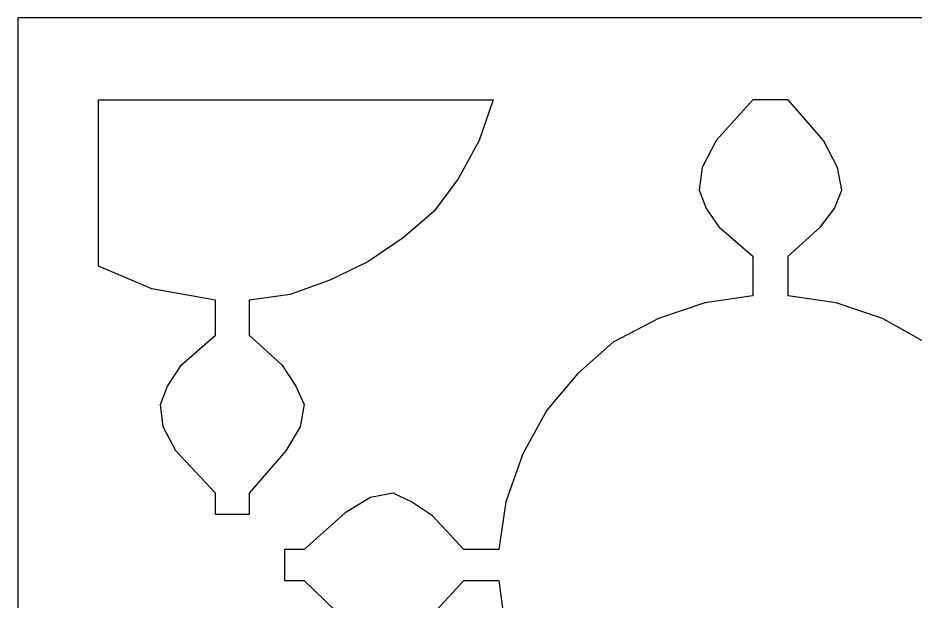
# Model space of a CAD drawing. Header units: centimetres. Extents: x -27 to -17.19, y 0.26 to 9.
# Drawn here: x -26.999 to -24.59, y 7.435 to 9.001 of the extents above; entities that cross this region are included whole.
import ezdxf

# ---------------------------------------------------------------- set-up
doc = ezdxf.new("R2010")
doc.units = ezdxf.units.CM
doc.header["$MEASUREMENT"] = 0
doc.layers.add('layer 1', color=7, linetype='Continuous')

msp = doc.modelspace()

# ---------------------------------------------------------------- linework, layer by layer
at = {"layer": 'layer 1', "color": 250}
for points, knots in [([(-26.99914, 9.00077), (-26.99914, 9.00077), (-17.18651, 9.00077), (-17.18651, 9.00077), (-17.18651, 9.00077), (-17.18651, 9.00077), (-17.18651, 0.25991), (-17.18651, 0.25991), (-17.18651, 0.25991), (-17.18651, 0.25991), (-26.99914, 0.25991), (-26.99914, 0.25991), (-26.99914, 0.25991), (-26.99914, 0.25991), (-26.99914, 9.00077), (-26.99914, 9.00077)], [0, 0, 0, 0, 0.2, 0.2, 0.2, 0.2, 0.4, 0.4, 0.4, 0.4, 0.6, 0.6, 0.6, 0.6, 1, 1, 1, 1]), ([(-26.37804, 8.14865), (-26.37804, 8.14865), (-26.37804, 8.24333), (-26.37804, 8.24333), (-26.37804, 8.24333), (-26.37804, 8.24333), (-26.26821, 8.25848), (-26.26821, 8.25848), (-26.26821, 8.25848), (-26.26821, 8.25848), (-26.16217, 8.29635), (-26.16217, 8.29635), (-26.16217, 8.29635), (-26.16217, 8.29635), (-26.05991, 8.34558), (-26.05991, 8.34558), (-26.05991, 8.34558), (-26.05991, 8.34558), (-25.96523, 8.40997), (-25.96523, 8.40997), (-25.96523, 8.40997), (-25.96523, 8.40997), (-25.88191, 8.48192), (-25.88191, 8.48192), (-25.88191, 8.48192), (-25.88191, 8.48192), (-25.81753, 8.56903), (-25.81753, 8.56903), (-25.81753, 8.56903), (-25.81753, 8.56903), (-25.76072, 8.67128), (-25.76072, 8.67128), (-25.76072, 8.67128), (-25.76072, 8.67128), (-25.72285, 8.78111), (-25.72285, 8.78111), (-25.72285, 8.78111), (-25.72285, 8.78111), (-26.78327, 8.78111), (-26.78327, 8.78111), (-26.78327, 8.78111), (-26.78327, 8.78111), (-26.78327, 8.33422), (-26.78327, 8.33422), (-26.78327, 8.33422), (-26.78327, 8.33422), (-26.63935, 8.27363), (-26.63935, 8.27363), (-26.63935, 8.27363), (-26.63935, 8.27363), (-26.46893, 8.24333), (-26.46893, 8.24333), (-26.46893, 8.24333), (-26.46893, 8.24333), (-26.46893, 8.14865), (-26.46893, 8.14865), (-26.46893, 8.14865), (-26.46893, 8.14865), (-26.55982, 8.06912), (-26.55982, 8.06912), (-26.55982, 8.06912), (-26.55982, 8.06912), (-26.59769, 8.01231), (-26.59769, 8.01231), (-26.59769, 8.01231), (-26.59769, 8.01231), (-26.61663, 7.96308), (-26.61663, 7.96308), (-26.61663, 7.96308), (-26.61663, 7.96308), (-26.60905, 7.90248), (-26.60905, 7.90248), (-26.60905, 7.90248), (-26.60905, 7.90248), (-26.57497, 7.8381), (-26.57497, 7.8381), (-26.57497, 7.8381), (-26.57497, 7.8381), (-26.46893, 7.72448), (-26.46893, 7.72448), (-26.46893, 7.72448), (-26.46893, 7.72448), (-26.46893, 7.66768), (-26.46893, 7.66768), (-26.46893, 7.66768), (-26.46893, 7.66768), (-26.37804, 7.66768), (-26.37804, 7.66768), (-26.37804, 7.66768), (-26.37804, 7.66768), (-26.37804, 7.72448), (-26.37804, 7.72448), (-26.37804, 7.72448), (-26.37804, 7.72448), (-26.27957, 7.8381), (-26.27957, 7.8381), (-26.27957, 7.8381), (-26.27957, 7.8381), (-26.2417, 7.90248), (-26.2417, 7.90248), (-26.2417, 7.90248), (-26.2417, 7.90248), (-26.23033, 7.96308), (-26.23033, 7.96308), (-26.23033, 7.96308), (-26.23033, 7.96308), (-26.25306, 8.01231), (-26.25306, 8.01231), (-26.25306, 8.01231), (-26.25306, 8.01231), (-26.29093, 8.06912), (-26.29093, 8.06912), (-26.29093, 8.06912), (-26.29093, 8.06912), (-26.37804, 8.14865), (-26.37804, 8.14865)], [0, 0, 0, 0, 0.0333333, 0.0333333, 0.0333333, 0.0333333, 0.0666667, 0.0666667, 0.0666667, 0.0666667, 0.1, 0.1, 0.1, 0.1, 0.1333333, 0.1333333, 0.1333333, 0.1333333, 0.1666667, 0.1666667, 0.1666667, 0.1666667, 0.2, 0.2, 0.2, 0.2, 0.2333333, 0.2333333, 0.2333333, 0.2333333, 0.2666667, 0.2666667, 0.2666667, 0.2666667, 0.3, 0.3, 0.3, 0.3, 0.3333333, 0.3333333, 0.3333333, 0.3333333, 0.3666667, 0.3666667, 0.3666667, 0.3666667, 0.4, 0.4, 0.4, 0.4, 0.4333333, 0.4333333, 0.4333333, 0.4333333, 0.4666667, 0.4666667, 0.4666667, 0.4666667, 0.5, 0.5, 0.5, 0.5, 0.5333333, 0.5333333, 0.5333333, 0.5333333, 0.5666667, 0.5666667, 0.5666667, 0.5666667, 0.6, 0.6, 0.6, 0.6, 0.6333333, 0.6333333, 0.6333333, 0.6333333, 0.6666667, 0.6666667, 0.6666667, 0.6666667, 0.7, 0.7, 0.7, 0.7, 0.7333333, 0.7333333, 0.7333333, 0.7333333, 0.7666667, 0.7666667, 0.7666667, 0.7666667, 0.8, 0.8, 0.8, 0.8, 0.8333333, 0.8333333, 0.8333333, 0.8333333, 0.8666667, 0.8666667, 0.8666667, 0.8666667, 0.9, 0.9, 0.9, 0.9, 0.9333333, 0.9333333, 0.9333333, 0.9333333, 1, 1, 1, 1]), ([(-25.026, 6.70194), (-25.026, 6.70194), (-25.026, 6.80419), (-25.026, 6.80419), (-25.026, 6.80419), (-25.026, 6.80419), (-25.15477, 6.82313), (-25.15477, 6.82313), (-25.15477, 6.82313), (-25.15477, 6.82313), (-25.27975, 6.86858), (-25.27975, 6.86858), (-25.27975, 6.86858), (-25.27975, 6.86858), (-25.39336, 6.93296), (-25.39336, 6.93296), (-25.39336, 6.93296), (-25.39336, 6.93296), (-25.49562, 7.01249), (-25.49562, 7.01249), (-25.49562, 7.01249), (-25.49562, 7.01249), (-25.57515, 7.11474), (-25.57515, 7.11474), (-25.57515, 7.11474), (-25.57515, 7.11474), (-25.64332, 7.22457), (-25.64332, 7.22457), (-25.64332, 7.22457), (-25.64332, 7.22457), (-25.68876, 7.34955), (-25.68876, 7.34955), (-25.68876, 7.34955), (-25.68876, 7.34955), (-25.7077, 7.48968), (-25.7077, 7.48968), (-25.7077, 7.48968), (-25.7077, 7.48968), (-25.80238, 7.48968), (-25.80238, 7.48968), (-25.80238, 7.48968), (-25.80238, 7.48968), (-25.8857, 7.39878), (-25.8857, 7.39878), (-25.8857, 7.39878), (-25.8857, 7.39878), (-25.94251, 7.35334), (-25.94251, 7.35334), (-25.94251, 7.35334), (-25.94251, 7.35334), (-25.99174, 7.3344), (-25.99174, 7.3344), (-25.99174, 7.3344), (-25.99174, 7.3344), (-26.05234, 7.34576), (-26.05234, 7.34576), (-26.05234, 7.34576), (-26.05234, 7.34576), (-26.12051, 7.38364), (-26.12051, 7.38364), (-26.12051, 7.38364), (-26.12051, 7.38364), (-26.23033, 7.48968), (-26.23033, 7.48968), (-26.23033, 7.48968), (-26.23033, 7.48968), (-26.28336, 7.48968), (-26.28336, 7.48968), (-26.28336, 7.48968), (-26.28336, 7.48968), (-26.28336, 7.573), (-26.28336, 7.573), (-26.28336, 7.573), (-26.28336, 7.573), (-26.23033, 7.573), (-26.23033, 7.573), (-26.23033, 7.573), (-26.23033, 7.573), (-26.12051, 7.67146), (-26.12051, 7.67146), (-26.12051, 7.67146), (-26.12051, 7.67146), (-26.05234, 7.71312), (-26.05234, 7.71312), (-26.05234, 7.71312), (-26.05234, 7.71312), (-25.99174, 7.72448), (-25.99174, 7.72448), (-25.99174, 7.72448), (-25.99174, 7.72448), (-25.94251, 7.70176), (-25.94251, 7.70176), (-25.94251, 7.70176), (-25.94251, 7.70176), (-25.8857, 7.66389), (-25.8857, 7.66389), (-25.8857, 7.66389), (-25.8857, 7.66389), (-25.80238, 7.573), (-25.80238, 7.573), (-25.80238, 7.573), (-25.80238, 7.573), (-25.7077, 7.573), (-25.7077, 7.573), (-25.7077, 7.573), (-25.7077, 7.573), (-25.68876, 7.70176), (-25.68876, 7.70176), (-25.68876, 7.70176), (-25.68876, 7.70176), (-25.64332, 7.83052), (-25.64332, 7.83052), (-25.64332, 7.83052), (-25.64332, 7.83052), (-25.57894, 7.94793), (-25.57894, 7.94793), (-25.57894, 7.94793), (-25.57894, 7.94793), (-25.49562, 8.0464), (-25.49562, 8.0464), (-25.49562, 8.0464), (-25.49562, 8.0464), (-25.40094, 8.12971), (-25.40094, 8.12971), (-25.40094, 8.12971), (-25.40094, 8.12971), (-25.27975, 8.1941), (-25.27975, 8.1941), (-25.27975, 8.1941), (-25.27975, 8.1941), (-25.15477, 8.23576), (-25.15477, 8.23576), (-25.15477, 8.23576), (-25.15477, 8.23576), (-25.026, 8.25469), (-25.026, 8.25469), (-25.026, 8.25469), (-25.026, 8.25469), (-25.026, 8.36073), (-25.026, 8.36073), (-25.026, 8.36073), (-25.026, 8.36073), (-25.1169, 8.44026), (-25.1169, 8.44026), (-25.1169, 8.44026), (-25.1169, 8.44026), (-25.15098, 8.4895), (-25.15098, 8.4895), (-25.15098, 8.4895), (-25.15098, 8.4895), (-25.16992, 8.53873), (-25.16992, 8.53873), (-25.16992, 8.53873), (-25.16992, 8.53873), (-25.16234, 8.59933), (-25.16234, 8.59933), (-25.16234, 8.59933), (-25.16234, 8.59933), (-25.12447, 8.67128), (-25.12447, 8.67128), (-25.12447, 8.67128), (-25.12447, 8.67128), (-25.026, 8.78111), (-25.026, 8.78111), (-25.026, 8.78111), (-25.026, 8.78111), (-24.93132, 8.78111), (-24.93132, 8.78111), (-24.93132, 8.78111), (-24.93132, 8.78111), (-24.83664, 8.67128), (-24.83664, 8.67128), (-24.83664, 8.67128), (-24.83664, 8.67128), (-24.79877, 8.59933), (-24.79877, 8.59933), (-24.79877, 8.59933), (-24.79877, 8.59933), (-24.78741, 8.53873), (-24.78741, 8.53873), (-24.78741, 8.53873), (-24.78741, 8.53873), (-24.80635, 8.4895), (-24.80635, 8.4895), (-24.80635, 8.4895), (-24.80635, 8.4895), (-24.84422, 8.44026), (-24.84422, 8.44026), (-24.84422, 8.44026), (-24.84422, 8.44026), (-24.93132, 8.36073), (-24.93132, 8.36073), (-24.93132, 8.36073), (-24.93132, 8.36073), (-24.93132, 8.25469), (-24.93132, 8.25469), (-24.93132, 8.25469), (-24.93132, 8.25469), (-24.80256, 8.23576), (-24.80256, 8.23576), (-24.80256, 8.23576), (-24.80256, 8.23576), (-24.67758, 8.1941), (-24.67758, 8.1941), (-24.67758, 8.1941), (-24.67758, 8.1941), (-24.56397, 8.12971), (-24.56397, 8.12971), (-24.56397, 8.12971), (-24.56397, 8.12971), (-24.4655, 8.05018), (-24.4655, 8.05018), (-24.4655, 8.05018), (-24.4655, 8.05018), (-24.38597, 7.94793), (-24.38597, 7.94793), (-24.38597, 7.94793), (-24.38597, 7.94793), (-24.31401, 7.8381), (-24.31401, 7.8381), (-24.31401, 7.8381), (-24.31401, 7.8381), (-24.27235, 7.71312), (-24.27235, 7.71312), (-24.27235, 7.71312), (-24.27235, 7.71312), (-24.24963, 7.573), (-24.24963, 7.573), (-24.24963, 7.573), (-24.24963, 7.573), (-24.15493, 7.573), (-24.15493, 7.573), (-24.15493, 7.573), (-24.15493, 7.573), (-24.07542, 7.66389), (-24.07542, 7.66389), (-24.07542, 7.66389), (-24.07542, 7.66389), (-24.01861, 7.70176), (-24.01861, 7.70176), (-24.01861, 7.70176), (-24.01861, 7.70176), (-23.96559, 7.72448), (-23.96559, 7.72448), (-23.96559, 7.72448), (-23.96559, 7.72448), (-23.90878, 7.71312), (-23.90878, 7.71312), (-23.90878, 7.71312), (-23.90878, 7.71312), (-23.8444, 7.67146), (-23.8444, 7.67146), (-23.8444, 7.67146), (-23.8444, 7.67146), (-23.72699, 7.573), (-23.72699, 7.573), (-23.72699, 7.573), (-23.72699, 7.573), (-23.67396, 7.573), (-23.67396, 7.573), (-23.67396, 7.573), (-23.67396, 7.573), (-23.67396, 7.48968), (-23.67396, 7.48968), (-23.67396, 7.48968), (-23.67396, 7.48968), (-23.72699, 7.48968), (-23.72699, 7.48968), (-23.72699, 7.48968), (-23.72699, 7.48968), (-23.8444, 7.38364), (-23.8444, 7.38364), (-23.8444, 7.38364), (-23.8444, 7.38364), (-23.90878, 7.34576), (-23.90878, 7.34576), (-23.90878, 7.34576), (-23.90878, 7.34576), (-23.96559, 7.3344), (-23.96559, 7.3344), (-23.96559, 7.3344), (-23.96559, 7.3344), (-24.01861, 7.35334), (-24.01861, 7.35334), (-24.01861, 7.35334), (-24.01861, 7.35334), (-24.07542, 7.39878), (-24.07542, 7.39878), (-24.07542, 7.39878), (-24.07542, 7.39878), (-24.15493, 7.48968), (-24.15493, 7.48968), (-24.15493, 7.48968), (-24.15493, 7.48968), (-24.24963, 7.48968), (-24.24963, 7.48968), (-24.24963, 7.48968), (-24.24963, 7.48968), (-24.27235, 7.34955), (-24.27235, 7.34955), (-24.27235, 7.34955), (-24.27235, 7.34955), (-24.31401, 7.23215), (-24.31401, 7.23215), (-24.31401, 7.23215), (-24.31401, 7.23215), (-24.38597, 7.11474), (-24.38597, 7.11474), (-24.38597, 7.11474), (-24.38597, 7.11474), (-24.4655, 7.01628), (-24.4655, 7.01628), (-24.4655, 7.01628), (-24.4655, 7.01628), (-24.56397, 6.93296), (-24.56397, 6.93296), (-24.56397, 6.93296), (-24.56397, 6.93296), (-24.67758, 6.86858), (-24.67758, 6.86858), (-24.67758, 6.86858), (-24.67758, 6.86858), (-24.80256, 6.82313), (-24.80256, 6.82313), (-24.80256, 6.82313), (-24.80256, 6.82313), (-24.93132, 6.80419), (-24.93132, 6.80419), (-24.93132, 6.80419), (-24.93132, 6.80419), (-24.93132, 6.70194), (-24.93132, 6.70194), (-24.93132, 6.70194), (-24.93132, 6.70194), (-25.026, 6.70194), (-25.026, 6.70194)], [0, 0, 0, 0, 0.0117647, 0.0117647, 0.0117647, 0.0117647, 0.0235294, 0.0235294, 0.0235294, 0.0235294, 0.0352941, 0.0352941, 0.0352941, 0.0352941, 0.0470588, 0.0470588, 0.0470588, 0.0470588, 0.0588235, 0.0588235, 0.0588235, 0.0588235, 0.0705882, 0.0705882, 0.0705882, 0.0705882, 0.0823529, 0.0823529, 0.0823529, 0.0823529, 0.0941176, 0.0941176, 0.0941176, 0.0941176, 0.1058824, 0.1058824, 0.1058824, 0.1058824, 0.1176471, 0.1176471, 0.1176471, 0.1176471, 0.1294118, 0.1294118, 0.1294118, 0.1294118, 0.1411765, 0.1411765, 0.1411765, 0.1411765, 0.1529412, 0.1529412, 0.1529412, 0.1529412, 0.1647059, 0.1647059, 0.1647059, 0.1647059, 0.1764706, 0.1764706, 0.1764706, 0.1764706, 0.1882353, 0.1882353, 0.1882353, 0.1882353, 0.2, 0.2, 0.2, 0.2, 0.2117647, 0.2117647, 0.2117647, 0.2117647, 0.2235294, 0.2235294, 0.2235294, 0.2235294, 0.2352941, 0.2352941, 0.2352941, 0.2352941, 0.2470588, 0.2470588, 0.2470588, 0.2470588, 0.2588235, 0.2588235, 0.2588235, 0.2588235, 0.2705882, 0.2705882, 0.2705882, 0.2705882, 0.2823529, 0.2823529, 0.2823529, 0.2823529, 0.2941176, 0.2941176, 0.2941176, 0.2941176, 0.3058824, 0.3058824, 0.3058824, 0.3058824, 0.3176471, 0.3176471, 0.3176471, 0.3176471, 0.3294118, 0.3294118, 0.3294118, 0.3294118, 0.3411765, 0.3411765, 0.3411765, 0.3411765, 0.3529412, 0.3529412, 0.3529412, 0.3529412, 0.3647059, 0.3647059, 0.3647059, 0.3647059, 0.3764706, 0.3764706, 0.3764706, 0.3764706, 0.3882353, 0.3882353, 0.3882353, 0.3882353, 0.4, 0.4, 0.4, 0.4, 0.4117647, 0.4117647, 0.4117647, 0.4117647, 0.4235294, 0.4235294, 0.4235294, 0.4235294, 0.4352941, 0.4352941, 0.4352941, 0.4352941, 0.4470588, 0.4470588, 0.4470588, 0.4470588, 0.4588235, 0.4588235, 0.4588235, 0.4588235, 0.4705882, 0.4705882, 0.4705882, 0.4705882, 0.4823529, 0.4823529, 0.4823529, 0.4823529, 0.4941176, 0.4941176, 0.4941176, 0.4941176, 0.5058824, 0.5058824, 0.5058824, 0.5058824, 0.5176471, 0.5176471, 0.5176471, 0.5176471, 0.5294118, 0.5294118, 0.5294118, 0.5294118, 0.5411765, 0.5411765, 0.5411765, 0.5411765, 0.5529412, 0.5529412, 0.5529412, 0.5529412, 0.5647059, 0.5647059, 0.5647059, 0.5647059, 0.5764706, 0.5764706, 0.5764706, 0.5764706, 0.5882353, 0.5882353, 0.5882353, 0.5882353, 0.6, 0.6, 0.6, 0.6, 0.6117647, 0.6117647, 0.6117647, 0.6117647, 0.6235294, 0.6235294, 0.6235294, 0.6235294, 0.6352941, 0.6352941, 0.6352941, 0.6352941, 0.6470588, 0.6470588, 0.6470588, 0.6470588, 0.6588235, 0.6588235, 0.6588235, 0.6588235, 0.6705882, 0.6705882, 0.6705882, 0.6705882, 0.6823529, 0.6823529, 0.6823529, 0.6823529, 0.6941176, 0.6941176, 0.6941176, 0.6941176, 0.7058824, 0.7058824, 0.7058824, 0.7058824, 0.7176471, 0.7176471, 0.7176471, 0.7176471, 0.7294118, 0.7294118, 0.7294118, 0.7294118, 0.7411765, 0.7411765, 0.7411765, 0.7411765, 0.7529412, 0.7529412, 0.7529412, 0.7529412, 0.7647059, 0.7647059, 0.7647059, 0.7647059, 0.7764706, 0.7764706, 0.7764706, 0.7764706, 0.7882353, 0.7882353, 0.7882353, 0.7882353, 0.8, 0.8, 0.8, 0.8, 0.8117647, 0.8117647, 0.8117647, 0.8117647, 0.8235294, 0.8235294, 0.8235294, 0.8235294, 0.8352941, 0.8352941, 0.8352941, 0.8352941, 0.8470588, 0.8470588, 0.8470588, 0.8470588, 0.8588235, 0.8588235, 0.8588235, 0.8588235, 0.8705882, 0.8705882, 0.8705882, 0.8705882, 0.8823529, 0.8823529, 0.8823529, 0.8823529, 0.8941176, 0.8941176, 0.8941176, 0.8941176, 0.9058824, 0.9058824, 0.9058824, 0.9058824, 0.9176471, 0.9176471, 0.9176471, 0.9176471, 0.9294118, 0.9294118, 0.9294118, 0.9294118, 0.9411765, 0.9411765, 0.9411765, 0.9411765, 0.9529412, 0.9529412, 0.9529412, 0.9529412, 0.9647059, 0.9647059, 0.9647059, 0.9647059, 0.9764706, 0.9764706, 0.9764706, 0.9764706, 1, 1, 1, 1])]:
    msp.add_open_spline(points, degree=3, knots=knots, dxfattribs=at)

doc.saveas('drawing.dxf')
